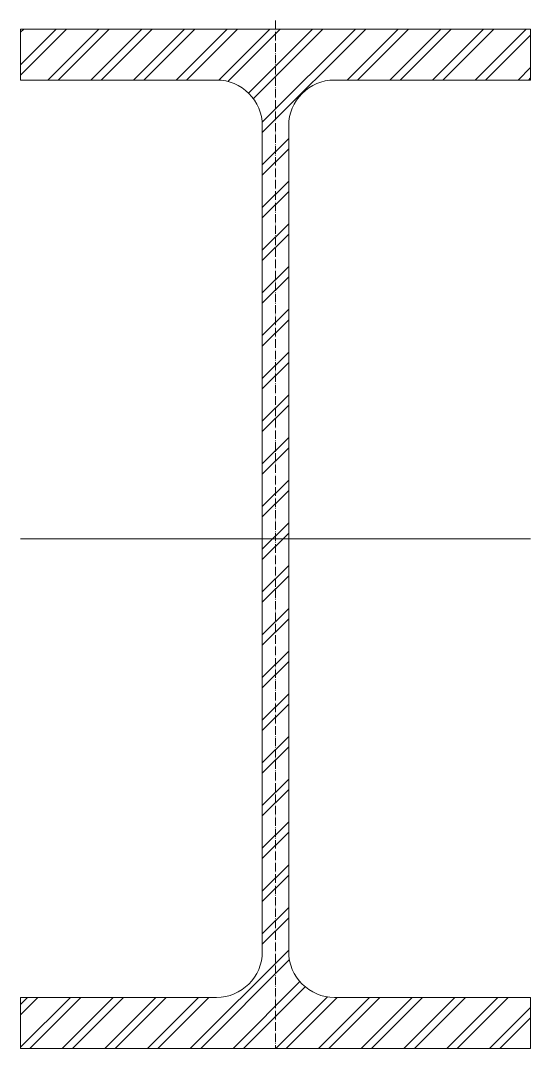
# Model space of a CAD drawing. Header units: metres. Extents: x -150 to 150, y -300 to 305.
import ezdxf

# ---------------------------------------------------------------- set-up
doc = ezdxf.new("R2010")
doc.units = ezdxf.units.M
doc.linetypes.add('MV_hartlijn_staal', pattern=[6.6, 5, -0.8, 0, -0.8])
doc.layers.add('A-DETL-GENF', color=92, linetype='Continuous', lineweight=18)

# ---------------------------------------------------------------- blocks, each defined once
blk = doc.blocks.new('28 Staalprofielen- IPE_HEA_HEB 2d - HEB600-3530636-00_0 Basismaterialen')
at = {"layer": 'A-DETL-GENF', "lineweight": 13}
h = blk.add_hatch(dxfattribs=at)
h.set_pattern_fill('FP_255', color=256, style=0, pattern_type=2)
h.set_pattern_definition([(45, (2800.222, 387.898), (-12.57236, 12.57236), []), (45, (2800.222, 406.948), (-12.57236, 12.57236), [])])
h.paths.add_polyline_path([(103.76, -300), (150, -300), (150, -270), (34.75, -270), (31.2, -269.76), (27.76, -269.08), (24.42, -267.94), (21.25, -266.38), (18.32, -264.42), (15.66, -262.09), (13.33, -259.43), (11.37, -256.5), (9.81, -253.33), (8.67, -249.99), (7.99, -246.55), (7.75, -243), (7.75, 243), (7.99, 246.55), (8.67, 249.99), (9.81, 253.33), (11.37, 256.5), (13.33, 259.43), (15.66, 262.09), (18.32, 264.42), (21.25, 266.38), (24.42, 267.94), (27.76, 269.08), (31.2, 269.76), (34.75, 270), (150, 270), (150, 300), (-150, 300), (-150, 270), (-34.75, 270), (-31.2, 269.76), (-27.76, 269.08), (-24.42, 267.94), (-21.25, 266.38), (-18.32, 264.42), (-15.66, 262.09), (-13.33, 259.43), (-11.37, 256.5), (-9.81, 253.33), (-8.67, 249.99), (-7.99, 246.55), (-7.75, 243), (-7.75, -243), (-7.99, -246.55), (-8.67, -249.99), (-9.81, -253.33), (-11.37, -256.5), (-13.33, -259.43), (-15.66, -262.09), (-18.32, -264.42), (-21.25, -266.38), (-24.42, -267.94), (-27.76, -269.08), (-31.2, -269.76), (-34.75, -270), (-150, -270), (-150, -300)])
at = {"layer": 'A-DETL-GENF', "linetype": 'MV_hartlijn_staal', "lineweight": 13}
blk.add_line((0, 305), (0, -300), dxfattribs=at)
at = {"layer": 'A-DETL-GENF'}
for p, q in [((150, 300), (-150, 300)), ((-150, 300), (-150, 270)), ((150, 300), (-150, 300)), ((-150, 300), (-150, 270)), ((150, 270), (150, 300)), ((150, 300), (150, 270)), ((-150, 270), (-34.75, 270)), ((-150, 270), (-34.75, 270)), ((34.75, 270), (150, 270)), ((150, 270), (34.75, 270)), ((-7.75, 243), (-7.75, -243)), ((-7.75, 243), (-7.75, -243)), ((7.75, -243), (7.75, 243)), ((7.75, 243), (7.75, -243)), ((-150, 0), (150, 0)), ((-34.75, -270), (-150, -270)), ((-150, -270), (-150, -300)), ((-150, -300), (-150, -270)), ((-150, -270), (-34.75, -270)), ((150, -270), (34.75, -270)), ((150, -270), (34.75, -270)), ((150, -300), (150, -270)), ((150, -300), (150, -270)), ((-150, -300), (150, -300)), ((150, -300), (-150, -300))]:
    blk.add_line(p, q, dxfattribs=at)
for centre, start, end in [((-34.75, 243), 0, 90), ((-34.75, 243), 360, 90), ((34.75, 243), 90, 180), ((34.75, 243), 90, 180), ((-34.75, -243), 270, 0), ((-34.75, -243), 270, 0), ((34.75, -243), 180, 270), ((34.75, -243), 180, 270)]:
    blk.add_arc(centre, 27, start, end, dxfattribs=at)

msp = doc.modelspace()

# ---------------------------------------------------------------- block references
msp.add_blockref('28 Staalprofielen- IPE_HEA_HEB 2d - HEB600-3530636-00_0 Basismaterialen', (0, 0))

doc.saveas('drawing.dxf')
